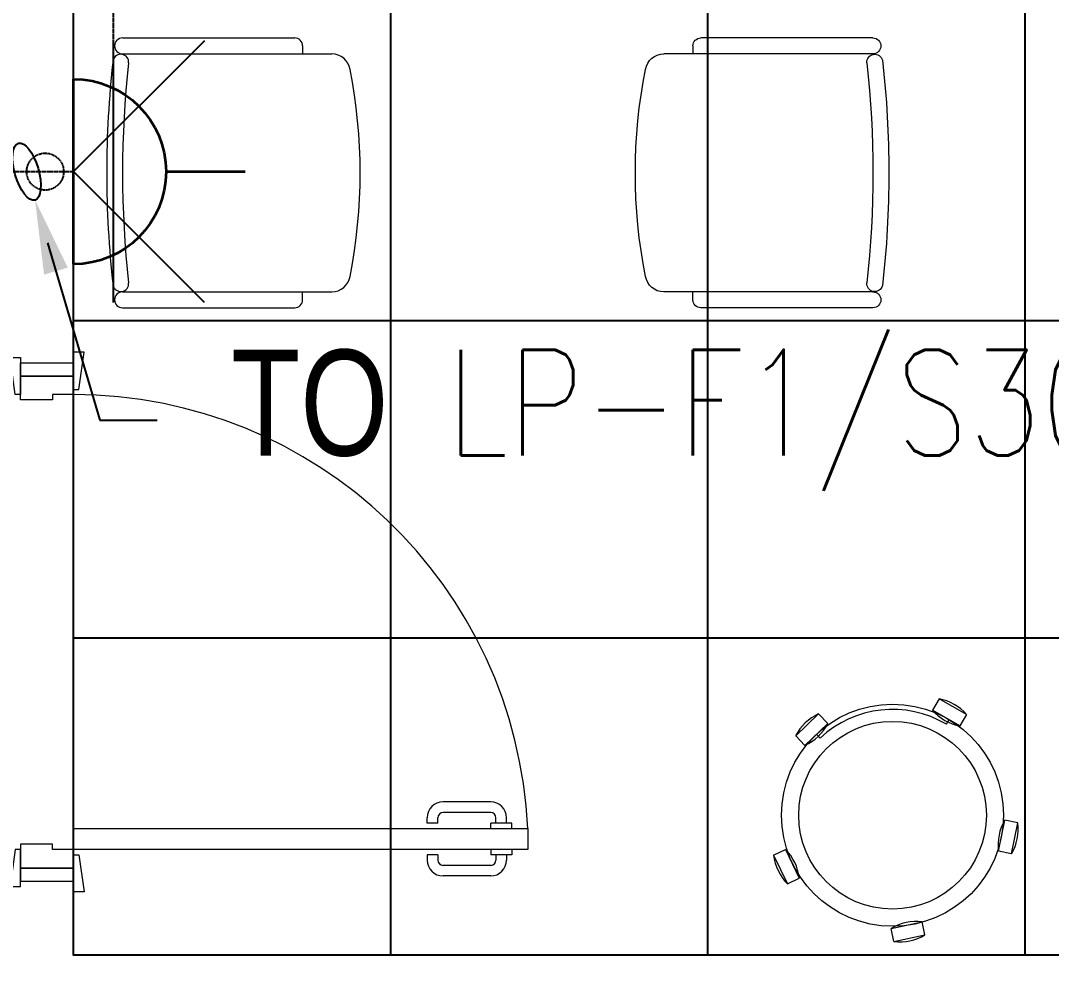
# Model space of a CAD drawing. Extents: x -12260 to 57327, y -29287 to 19916.
# Drawn here: x 44676 to 46626, y -9487 to -7673 of the extents above; entities that cross this region are included whole.
import ezdxf
from ezdxf import colors
from ezdxf.entities.mleader import LeaderData, LeaderLine
from ezdxf.enums import TextEntityAlignment as Align
from ezdxf.math import Vec2, Vec3

# ---------------------------------------------------------------- set-up
doc = ezdxf.new("R2010")
doc.units = 0
doc.header["$LTSCALE"] = 0.25
doc.linetypes.add('DASHDOT', pattern=[25.4, 12.7, -6.35, 0, -6.35])
doc.linetypes.add('HIDDEN', pattern=[9.525, 6.35, -3.175])
doc.layers.add('01-First Floor-FUR$0$FALSE CEILING', color=251, linetype='Continuous')
doc.layers.add('01-First Floor-FUR$0$TME-NON MEDICAL FURNITURE', color=242, linetype='Continuous')
for name, color, linetype, lineweight in [('01-First Floor-FUR$0$LOADING', 253, 'Continuous', 5), ('01-First Floor-FUR$0$Walls', 251, 'Continuous', 5), ('01-First Floor-FUR$0$Wooden Joinery', 251, 'Continuous', 5), ('E-LITE-CIRC @ 100', 6, 'Continuous', 25), ('E-LITE-CLNG-CNDT', 6, 'DASHDOT', 35), ('E-LITE-EXIT-NUMB', 6, 'Continuous', 25), ('E-POWR-FLOR-CNDT', 6, 'HIDDEN', 25), ('E-POWR-WALL @ 100', 4, 'Continuous', 35)]:
    doc.layers.add(name, color=color, linetype=linetype, lineweight=lineweight)
doc.styles.add('DC_SIMPLEX', font='SIMPLEX.shx', dxfattribs={"width": 0.7})

# ---------------------------------------------------------------- blocks, each defined once
blk = doc.blocks.new('01-First Floor-FUR$0$A$C72370EFE')
at = {"layer": '01-First Floor-FUR$0$Wooden Joinery'}
for p, q in [((-0.01, -0.03), (-0.01, -0.07)), ((0, -0.03), (-0.01, -0.03)), ((0.04, -0.03), (0.05, -0.03)), ((0.05, -0.03), (0.05, -0.07)), ((-0.01, -0.04), (-0.02, -0.04)), ((0.05, -0.04), (0.06, -0.04)), ((-0.05, -0.07), (-0.05, -0.16)), ((-0.03, -0.07), (-0.03, -0.16)), ((-0.01, -0.06), (-0.02, -0.06)), ((0, -0.07), (-0.01, -0.07)), ((0.04, -0.07), (0.05, -0.07)), ((0.05, -0.06), (0.06, -0.06)), ((0.07, -0.07), (0.07, -0.16)), ((0.09, -0.07), (0.09, -0.16)), ((-0.01, -0.17), (-0.02, -0.17)), ((-0.01, -0.17), (-0.01, -0.19)), ((0.05, -0.17), (0.06, -0.17)), ((0.05, -0.17), (0.05, -0.19)), ((-0.01, -0.19), (-0.02, -0.19)), ((0.05, -0.19), (0.06, -0.19))]:
    blk.add_line(p, q, dxfattribs=at)
for centre, radius, start, end in [((-0.02, -0.07), 0.03, 90, 180), ((0.06, -0.07), 0.03, 0, 90), ((-0.02, -0.07), 0.01, 90, 180), ((0.06, -0.07), 0.01, 0, 90), ((-0.02, -0.16), 0.03, 180, 270), ((-0.02, -0.16), 0.01, 180, 270), ((0.06, -0.16), 0.01, 270, 0), ((0.06, -0.16), 0.03, 270, 0)]:
    blk.add_arc(centre, radius, start, end, dxfattribs=at)
blk = doc.blocks.new('01-First Floor-FUR$0$A$C5DAD61B4')
at = {"layer": '01-First Floor-FUR$0$Wooden Joinery'}
for points in [[(80, 959.1), (80, 969.1), (10, 979.1), (10, 959.1)], [(940, 959.1), (940, 969.1), (1010, 979.1), (1010, 959.1)], [(70, 859.1), (70, 849.1), (0, 839.1), (0, 859.1)], [(120, 859.1), (120, 0), (80, 0), (80, 859.1)], [(950, 859.1), (950, 849.1), (1020, 839.1), (1020, 859.1)]]:
    blk.add_lwpolyline(points, close=True, dxfattribs=at)
for points in [[(45, 859.1), (45, 959.1), (20, 959.1), (20, 859.1), (45, 859.1)], [(45, 859.1), (80, 859.1), (80, 899.1), (90, 899.1), (90, 959.1), (45, 959.1), (45, 859.1)], [(975, 859.1), (940, 859.1), (940, 899.1), (930, 899.1), (930, 959.1), (975, 959.1), (975, 859.1)], [(975, 859.1), (975, 959.1), (1000, 959.1), (1000, 859.1), (975, 859.1)]]:
    blk.add_lwpolyline(points, dxfattribs=at)
blk.add_arc((80, 859.1), 860, 272.666, 0, dxfattribs=at)
at = {"layer": '01-First Floor-FUR$0$Wooden Joinery', "xscale": 999.9999999998854, "yscale": 999.9999999998854, "zscale": 999.9999999998854, "rotation": 180}
blk.add_blockref('01-First Floor-FUR$0$A$C72370EFE', (120, 0), dxfattribs=at)
blk = doc.blocks.new('01-First Floor-FUR$0$GF21016-P')
at = {"layer": '01-First Floor-FUR$0$LOADING', "extrusion": (-1.24384e-09, -1.20261e-09, -1)}
for p, q in [((0.0128, 0.0179), (0.0128, 0.4136)), ((0.4628, 0.0179), (0.4628, 0.4136)), ((-0.0022, 0.3585), (0.0128, 0.3585)), ((0.4778, 0.3585), (0.4628, 0.3585)), ((-0.0172, 0.0179), (-0.0172, 0.3435)), ((0.4928, 0.0179), (0.4928, 0.3435)), ((0.4778, 0.0029), (0.4778, 0.0029))]:
    blk.add_line(p, q, dxfattribs=at)
for centre, radius, start, end in [((-0.2378, -0.5362), 1.0036, 78.7568, 101.2432), ((-0.0478, 0.4136), 0.035, 0, 80.6557), ((-0.4278, 0.4136), 0.035, 99.3443, 180), ((0.0022, 0.3435), 0.015, 0, 90), ((-0.4778, 0.3435), 0.015, 90, 180), ((-0.0284, 0.0145), 0.015, 284.3864, 95.5209), ((-0.2378, 1.8928), 1.8749, 263.6341, 276.3659), ((-0.4471, 0.0145), 0.015, 84.4791, 255.6136), ((0.0022, 0.0179), 0.015, 270, 0), ((0.0022, 0.0179), 0.015, 180, 270), ((-0.2378, 1.8734), 1.8855, 263.5119, 276.4881), ((-0.4778, 0.0179), 0.015, 270, 0), ((-0.4778, 0.0179), 0.015, 180, 270)]:
    blk.add_arc(centre, radius, start, end, dxfattribs=at)
blk = doc.blocks.new('01-First Floor-FUR$0$HF10037B-P')
at = {"layer": '01-First Floor-FUR$0$LOADING'}
for p, q in [((0.2459, 0.134), (0.1859, 0.134)), ((0.1859, 0.134), (0.1859, 0.109)), ((0.2459, 0.134), (0.2459, 0.109)), ((0.2459, 0.109), (0.1859, 0.109)), ((0, 0), (-0.0142, -0.0583)), ((0, 0), (0.0243, -0.0059)), ((0.0243, -0.0059), (0.01, -0.0642)), ((0.4071, -0.0094), (0.431, -0.0018)), ((0.4071, -0.0094), (0.4255, -0.0665)), ((0.431, -0.0018), (0.4493, -0.0589)), ((0.4069, -0.0417), (0.4165, -0.0387)), ((-0.0142, -0.0583), (0.01, -0.0642)), ((0.4255, -0.0665), (0.4493, -0.0589)), ((0.0524, -0.2725), (0.0674, -0.2525)), ((0.0674, -0.2525), (0.1154, -0.2885)), ((0.0524, -0.2725), (0.1004, -0.3085)), ((0.3125, -0.2897), (0.362, -0.2558)), ((0.3267, -0.268), (0.3323, -0.2763)), ((0.3761, -0.2764), (0.362, -0.2558)), ((0.1004, -0.3085), (0.1154, -0.2885)), ((0.3266, -0.3103), (0.3125, -0.2897)), ((0.3266, -0.3103), (0.3761, -0.2764))]:
    blk.add_line(p, q, dxfattribs=at)
for radius in [0.21, 0.1775]:
    blk.add_circle((0.2161, -0.1014), radius, dxfattribs=at)
for centre, radius, start, end in [((0.2159, 0.0465), 0.0925, 71.0754, 108.9246), ((0.2159, 0.1965), 0.0925, 251.0754, 288.9246), ((0.0779, -0.0499), 0.0925, 147.3419, 185.1912), ((-0.0678, -0.0143), 0.0925, 327.3419, 5.1912), ((0.4996, -0.0113), 0.0925, 178.8412, 216.6904), ((0.3568, -0.057), 0.0925, 358.8412, 36.6904), ((0.2161, -0.1014), 0.2, 303.6037, 17.3657), ((0.0389, -0.3404), 0.0925, 34.1875, 72.0368), ((0.1289, -0.2205), 0.0925, 214.1875, 252.0368), ((0.3867, -0.3449), 0.0925, 105.5121, 143.3614), ((0.3019, -0.2212), 0.0925, 285.5121, 323.3614)]:
    blk.add_arc(centre, radius, start, end, dxfattribs=at)
blk = doc.blocks.new('01-First Floor-FUR')
at = {"layer": '01-First Floor-FUR$0$FALSE CEILING', "linetype": 'Continuous'}
for p, q in [((45376, -9440), (45376, -6200)), ((45976, -9440), (45976, -6200)), ((46576, -9440), (46576, -6200)), ((44776, -8240), (48976, -8240)), ((44776, -8840), (48976, -8840))]:
    blk.add_line(p, q, dxfattribs=at)
at = {"layer": '01-First Floor-FUR$0$FALSE CEILING'}
blk.add_lwpolyline([(44776, -6200), (48976, -6200), (48976, -9440), (44776, -9440)], close=True, dxfattribs=at)
at = {"layer": '01-First Floor-FUR$0$Walls'}
for p, q in [((44776, -6200), (44776, -8320)), ((44676, -8320), (44776, -8320)), ((44676, -9300), (44776, -9300)), ((44776, -9300), (44776, -9440)), ((48976, -9440), (44776, -9440))]:
    blk.add_line(p, q, dxfattribs=at)
at = {"layer": '01-First Floor-FUR$0$LOADING', "extrusion": (-1.16581e-09, 2.75759e-10, -1), "xscale": -999.9999999999995, "yscale": 999.9999999999995, "zscale": 999.9999999999995, "rotation": 244.2186874640738}
blk.add_blockref('01-First Floor-FUR$0$HF10037B-P', (-46327.8, -9413.9, 0), dxfattribs=at)
at = {"layer": '01-First Floor-FUR$0$TME-NON MEDICAL FURNITURE', "color": 1, "extrusion": (-1.86519e-05, 4.75185e-05, 1), "xscale": -1000.000000000005, "yscale": 1000.000000000005, "zscale": -1000.000000000005, "rotation": 270.0000250975432}
blk.add_blockref('01-First Floor-FUR$0$GF21016-P', (44850.9, -8198.5, -1.3), dxfattribs=at)
at = {"layer": '01-First Floor-FUR$0$TME-NON MEDICAL FURNITURE', "color": 1, "extrusion": (1.86519e-05, 4.75185e-05, 1), "xscale": 1000.000000000005, "yscale": 1000.000000000005, "zscale": -1000.000000000001, "rotation": 89.99997490245671}
blk.add_blockref('01-First Floor-FUR$0$GF21016-P', (46306.1, -8198.5, 0.4), dxfattribs=at)
at = {"layer": '01-First Floor-FUR$0$Wooden Joinery', "rotation": 90.00000000000001}
blk.add_blockref('01-First Floor-FUR$0$A$C5DAD61B4', (45635.1, -9320), dxfattribs=at)
blk = doc.blocks.new('*U26')
blk.add_line((0, -1.75), (0, -3.25))
blk.add_lwpolyline([(-1.75, 0, 1), (1.75, 0)], format="xyb", close=True)
at = {"layer": 'Defpoints'}
for p, q in [((-2.475, -2.475), (0, 0)), ((2.475, -2.475), (0, 0)), ((2.475, -0.758), (-2.475, -0.758))]:
    blk.add_line(p, q, dxfattribs=at)
at = {"layer": 'E-LITE-EXIT-NUMB', "style": 'DC_SIMPLEX', "width": 0.7, "flags": 8}
blk.add_attdef('TYPE', text='', height=2, rotation=360, dxfattribs=at).set_placement((-2.682, 5.238), align=Align.RIGHT)
blk.add_attdef('CIRCUIT', (2.682, 5.238), '', height=2, rotation=360, dxfattribs=at)
blk = doc.blocks.new('ARR0W')
at = {"color": 45}
blk.add_ellipse((0, 0), major_axis=(0.4, 0), ratio=0.4, dxfattribs=at)
at = {"color": 45, "ltscale": 0.5}
blk.add_solid([(-1.4, 0.167), (-0.4, 0), (-1.4, -0.167)], dxfattribs=at)

msp = doc.modelspace()

# ---------------------------------------------------------------- linework, layer by layer
at = {"layer": 'E-POWR-FLOR-CNDT'}
for points in [[(44851.8, -7882.6), (44851.8, -7465)], [(44626, -7958.4), (44776, -7958.4)]]:
    msp.add_lwpolyline(points, dxfattribs=at)
msp.add_circle((44722.5, -7958.4), 35, dxfattribs=at)

# ---------------------------------------------------------------- block references
at = {"layer": 'E-LITE-CLNG-CNDT'}
msp.add_blockref('01-First Floor-FUR', (0, 0), dxfattribs=at)
at = {"layer": 'E-POWR-WALL @ 100', "xscale": -100, "yscale": 100, "zscale": 100, "rotation": 90}
msp.add_blockref('*U26', (44776, -7958.4), dxfattribs=at)

# ---------------------------------------------------------------- leaders
at = {"layer": 'E-LITE-CIRC @ 100'}
ml = msp.add_multileader_mtext('Standard', dxfattribs=at)
ml.set_content('{\\Fdc_el_romans|c0;\\W0.8;TO\\Fromans|c0; \\Fsimplex|c0;LP-F1/S30}', color=256, style='DC_SIMPLEX')
ml.set_leader_properties()
ml.set_arrow_properties(name='ARR0W')
ml.build(insert=Vec2(0, 0))
ml.multileader.update_dxf_attribs({"dogleg_length": 200, "arrow_head_size": 140, "scale": 100})
ctx = ml.context
ctx.base_point, ctx.scale, ctx.char_height, ctx.arrow_head_size, ctx.landing_gap_size, ctx.plane_origin, ctx.plane_x_axis, ctx.plane_y_axis = Vec3(44934.4, -8428.5, -0.1), 100, 200, 140, 140, Vec3(69191, -637.1, -0.1), Vec3(1, -0.000001, 0), Vec3(0.000001, 1, 0)
notes = []
notes.append((ctx, [(0, (1, 1, 0), (44825.6, -8428.5, -0.1), (1, -0.000001, 0), 108.8, [(0, [(44687.5, -7958.4, -0.1)], 0, [])])]))
ctx.mtext.insert, ctx.mtext.text_direction, ctx.mtext.rotation, ctx.mtext.flow_direction = Vec3(45074.4, -8295.2, -0.1), Vec3(1, -0.000001, 0), 6.283185, 5
for ctx, leaders in notes:
    for number, flags, end, landing, length, lines in leaders:
        leader = LeaderData()
        leader.index, (leader.has_last_leader_line, leader.has_dogleg_vector, leader.attachment_direction) = number, flags
        leader.last_leader_point, leader.dogleg_vector, leader.dogleg_length = Vec3(end), Vec3(landing), length
        for number, points, colour, breaks in lines:
            line = LeaderLine()
            line.index, line.vertices, line.color, line.breaks = number, Vec3.list(points), colors.encode_raw_color(colour), breaks
            leader.lines.append(line)
        ctx.leaders.append(leader)

doc.saveas('drawing.dxf')
